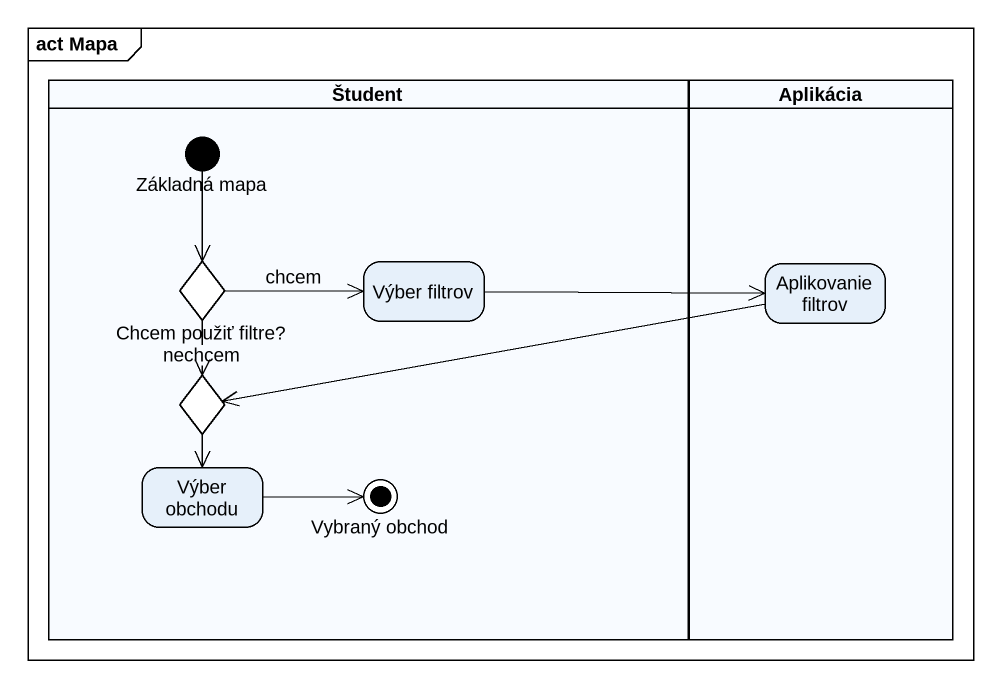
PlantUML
@startuml
mainframe act Mapa
hide empty description
state Študent <<partition>> {
  state "Základná mapa" as Základná_mapa <<start>>
  state "Chcem použiť filtre?" as Chcem_použiť_filtre <<choice>>
  state "Výber filtrov" as Výber_filtrov
  state choice1 <<choice>>
  state "Výber obchodu" as Výber_obchodu
  state "Vybraný obchod" as Vybraný_obchod <<end>>
}
state Aplikácia <<partition>> {
  state "Aplikovanie filtrov" as Aplikovanie_filtrov
}
Základná_mapa --> Chcem_použiť_filtre
Chcem_použiť_filtre -right-> Výber_filtrov : chcem
Chcem_použiť_filtre --> choice1 : nechcem
Výber_filtrov -right-> Aplikovanie_filtrov
Aplikovanie_filtrov -left-> choice1
choice1 --> Výber_obchodu
Výber_obchodu -right-> Vybraný_obchod
@enduml
